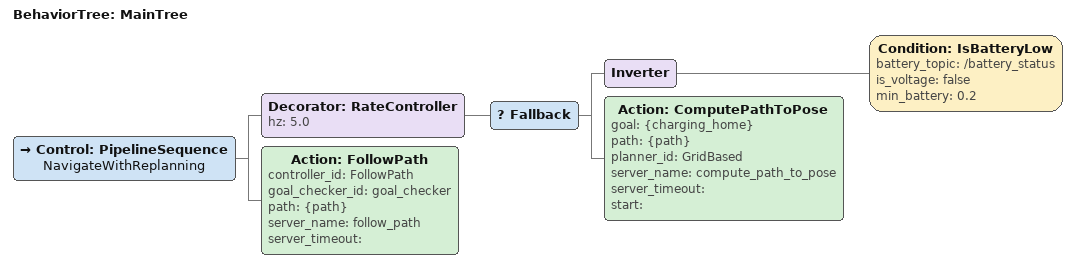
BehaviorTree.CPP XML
<?xml version="1.0"?>
<root main_tree_to_execute="MainTree">
    <BehaviorTree ID="MainTree">
        <Control ID="PipelineSequence" name="NavigateWithReplanning">
            <Decorator ID="RateController" hz="5.0">
                <Fallback>
                    <Inverter>
                        <Condition ID="IsBatteryLow" battery_topic="/battery_status" is_voltage="false" min_battery="0.2"/>
                    </Inverter>
                    <Action ID="ComputePathToPose" goal="{charging_home}" path="{path}" planner_id="GridBased" server_name="compute_path_to_pose" server_timeout="" start=""/>
                </Fallback>
            </Decorator>
            <Action ID="FollowPath" controller_id="FollowPath" goal_checker_id="goal_checker" path="{path}" server_name="follow_path" server_timeout=""/>
        </Control>
    </BehaviorTree>
</root>
